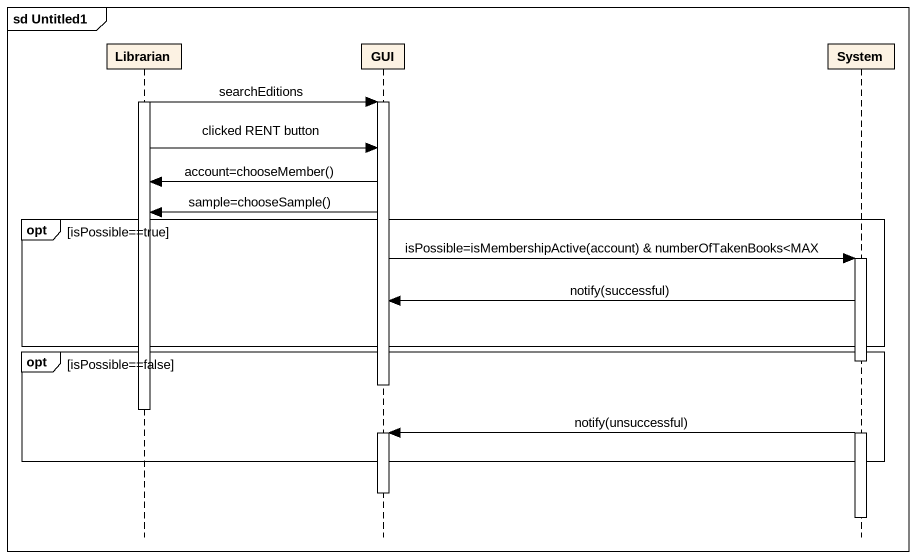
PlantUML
@startuml
mainframe sd Untitled1
hide footbox
participant Librarian
participant GUI
participant System

activate Librarian
Librarian -> GUI : searchEditions
activate GUI
Librarian -> GUI : clicked RENT button
GUI -> Librarian : account=chooseMember()
GUI -> Librarian : sample=chooseSample()
opt isPossible==true
  GUI -> System : isPossible=isMembershipActive(account) & numberOfTakenBooks<MAX
  activate System
  System -> GUI : notify(successful)
end
opt isPossible==false
  deactivate GUI
  deactivate Librarian
  System -> GUI : notify(unsuccessful)
  activate GUI
end
deactivate GUI
deactivate System
@enduml
